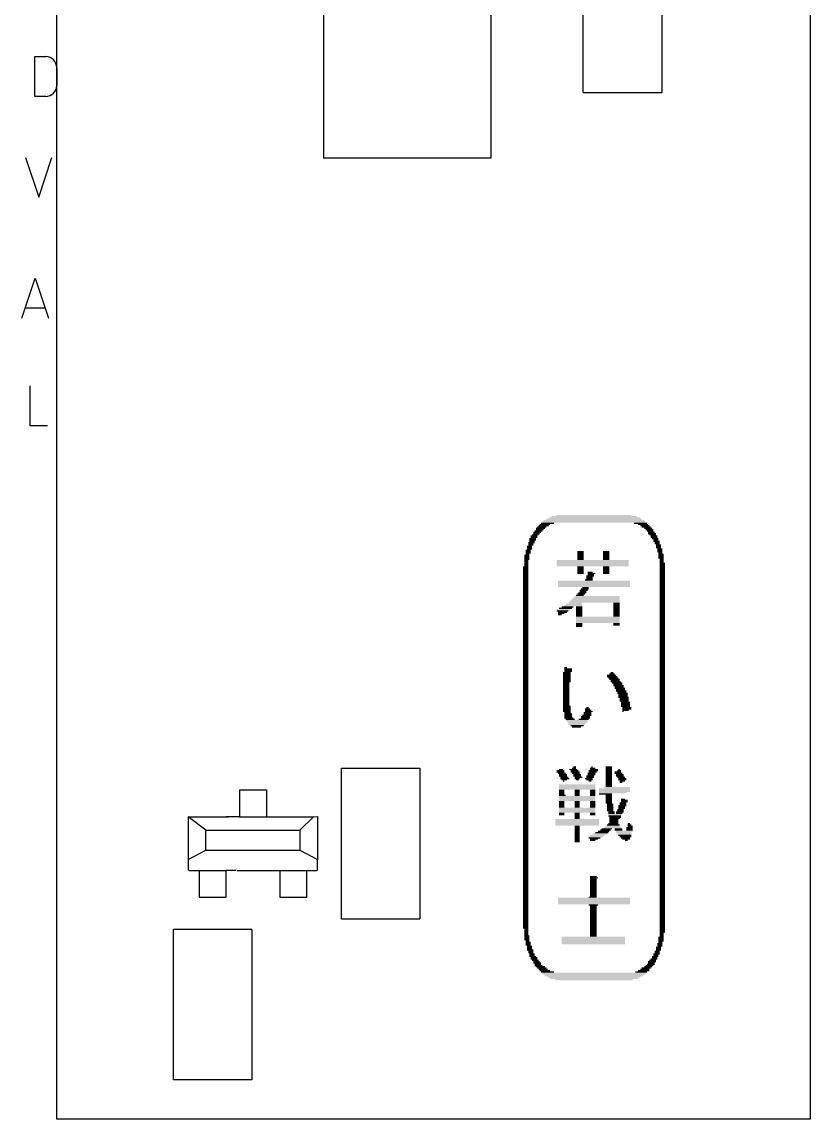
# Model space of a CAD drawing. Extents: x 0 to 55, y 0 to 97.5.
# Drawn here: x 20.42 to 39.04, y 37.62 to 63.55 of the extents above; entities that cross this region are included whole.
import ezdxf

# ---------------------------------------------------------------- set-up
doc = ezdxf.new("R2010")
doc.units = 0
doc.layers.add('21', color=253, linetype='CONTINUOUS')
doc.layers.add('51', color=253, linetype='CONTINUOUS')

# ---------------------------------------------------------------- blocks, each defined once
blk = doc.blocks.new('RECT')
blk.add_solid([(-0.5, -0.5), (0.5, -0.5), (-0.5, 0.5), (0.5, 0.5)])

msp = doc.modelspace()

# ---------------------------------------------------------------- linework, layer by layer
at = {"layer": '21'}
for p, q in [((21.24, 37.62), (21.24, 70.62)), ((39.04, 70.62), (39.04, 37.62)), ((33.6804, 61.8808), (33.6804, 65.4368)), ((35.5346, 65.4368), (35.5346, 61.8808)), ((27.5463, 65.0684), (27.5463, 60.3441)), ((31.5087, 60.3441), (31.5087, 65.0684)), ((20.7213, 61.7919), (20.7213, 62.7317)), ((20.7213, 62.7317), (20.9824, 62.7317)), ((21.2434, 62.4706), (21.2434, 62.0529)), ((20.9824, 61.7919), (20.7213, 61.7919)), ((33.6804, 61.8808), (35.5346, 61.8808)), ((20.5016, 60.3504), (20.8149, 59.4106)), ((20.8149, 59.4106), (21.1281, 60.3504)), ((27.5463, 60.3441), (31.5087, 60.3441)), ((20.4189, 56.5531), (20.7322, 57.4929)), ((20.7322, 57.4929), (21.0454, 56.5531)), ((20.9671, 56.7881), (20.4972, 56.7881)), ((20.6075, 54.9529), (20.6075, 54.0131)), ((20.6075, 54.0131), (21.0252, 54.0131)), ((27.9654, 42.3545), (27.9654, 45.9105)), ((27.9654, 45.9105), (29.8196, 45.9105)), ((29.8196, 45.9105), (29.8196, 42.3545)), ((24.765, 44.45), (24.3475, 44.7675)), ((24.3475, 44.7675), (25.3, 44.7675)), ((24.3475, 44.7675), (24.3475, 43.4975)), ((26.4526, 44.7675), (27.305, 44.7675)), ((26.9876, 44.4501), (27.305, 44.7675)), ((27.305, 44.7675), (27.4051, 44.7676)), ((27.4051, 44.7676), (27.4051, 43.7563)), ((24.765, 43.9738), (24.765, 44.45)), ((24.765, 44.45), (26.3526, 44.45)), ((26.3526, 44.45), (26.9876, 44.4501)), ((26.9876, 44.4501), (26.9876, 43.9737)), ((24.3476, 43.7563), (24.765, 43.9738)), ((24.765, 43.9738), (26.9877, 43.9738)), ((26.9877, 43.9738), (27.4051, 43.7563)), ((27.4051, 43.4975), (27.4051, 43.7356)), ((25.5001, 43.4975), (26.2524, 43.4975)), ((27.9654, 42.3545), (29.8196, 42.3545)), ((23.9967, 38.5445), (23.9967, 42.1005)), ((25.8509, 42.1005), (23.9967, 42.1005)), ((25.8509, 42.1005), (25.8509, 38.5445)), ((25.8509, 38.5445), (23.9967, 38.5445)), ((39.04, 37.62), (21.24, 37.62))]:
    msp.add_line(p, q, dxfattribs=at)
for centre, start, end in [((20.9824, 62.4706), 0, 90), ((20.9824, 62.0529), 269.9993, 0)]:
    msp.add_arc(centre, 0.2611, start, end, dxfattribs=at)
at = {"layer": '51'}
for p, q in [((25.5587, 45.4025), (25.5587, 44.7675)), ((25.5587, 45.4025), (26.1938, 45.4025)), ((26.1938, 45.4025), (26.1938, 44.7675)), ((25.5587, 44.7675), (25.2413, 44.7675)), ((25.5587, 44.7675), (26.1938, 44.7675)), ((26.1938, 44.7675), (26.5113, 44.7675)), ((24.3681, 43.4975), (24.6063, 43.4975)), ((24.6063, 43.4975), (24.6063, 42.8625)), ((24.6063, 43.4975), (25.2413, 43.4975)), ((25.2413, 42.8625), (25.2413, 43.4975)), ((25.4794, 43.4975), (25.2413, 43.4975)), ((26.1938, 43.4975), (26.5113, 43.4975)), ((26.5113, 43.4975), (26.5113, 42.8625)), ((26.5113, 43.4975), (27.1463, 43.4975)), ((27.1463, 42.8625), (27.1463, 43.4975)), ((27.1463, 43.4975), (27.3844, 43.4975)), ((24.6063, 42.8625), (25.2413, 42.8625)), ((26.5113, 42.8625), (27.1463, 42.8625))]:
    msp.add_line(p, q, dxfattribs=at)

# ---------------------------------------------------------------- block references
at = {"layer": '21', "yscale": 0.0305}
for p, xscale in [((33.9347, 51.8561), 2.0117), ((33.9347, 51.8865), 1.7678), ((32.7003, 51.6122), 0.2134), ((32.746, 51.6427), 0.2438), ((32.7765, 51.6732), 0.2438), ((32.8374, 51.7037), 0.3048), ((33.9347, 51.7341), 2.4384), ((33.9347, 51.7646), 2.3774), ((33.9347, 51.7951), 2.2555), ((33.9499, 51.8256), 2.1641), ((35.032, 51.7037), 0.3048), ((35.0929, 51.6732), 0.2438), ((35.1387, 51.6427), 0.2134), ((35.1691, 51.6122), 0.2134), ((32.4869, 51.3379), 0.1524), ((32.5174, 51.3989), 0.1524), ((32.5174, 51.3684), 0.1524), ((32.5479, 51.4293), 0.1524), ((32.5783, 51.4598), 0.1524), ((32.5936, 51.4903), 0.1829), ((32.6241, 51.5208), 0.1829), ((32.6545, 51.5513), 0.1829), ((32.6698, 51.5817), 0.2134), ((35.2149, 51.5817), 0.1829), ((35.2453, 51.5513), 0.1829), ((35.2606, 51.5208), 0.1524), ((35.3063, 51.4598), 0.1829), ((35.2911, 51.4903), 0.1524), ((35.3215, 51.4293), 0.1524), ((35.352, 51.3989), 0.1524), ((35.352, 51.3684), 0.1524), ((35.3825, 51.3379), 0.1524), ((32.4107, 51.155), 0.1219), ((32.4107, 51.1245), 0.1219), ((32.4107, 51.0941), 0.1219), ((32.4564, 51.2465), 0.1524), ((32.4412, 51.216), 0.1219), ((32.4412, 51.1855), 0.1219), ((32.4869, 51.3074), 0.1524), ((32.4717, 51.2769), 0.1219), ((35.3977, 51.3074), 0.1219), ((35.413, 51.2769), 0.1524), ((35.4282, 51.2465), 0.1219), ((35.4282, 51.216), 0.1219), ((35.4587, 51.1855), 0.1219), ((35.4587, 51.155), 0.1219), ((35.4587, 51.1245), 0.1219), ((35.4892, 51.0941), 0.1219), ((32.3497, 50.9417), 0.1219), ((32.3497, 50.9112), 0.1219), ((32.3497, 50.8807), 0.1219), ((32.3497, 50.8502), 0.1219), ((32.3345, 50.8197), 0.0914), ((32.3802, 51.0636), 0.1219), ((32.3802, 51.0331), 0.1219), ((32.3802, 51.0026), 0.1219), ((32.365, 50.9721), 0.0914), ((33.9042, 50.8197), 1.7069), ((33.6147, 51.0331), 0.1524), ((33.6147, 51.0026), 0.1524), ((33.6147, 50.9721), 0.1524), ((33.6147, 50.9417), 0.1524), ((33.6147, 50.9112), 0.1524), ((33.6147, 50.8807), 0.1524), ((33.6147, 50.8502), 0.1524), ((34.2243, 51.0331), 0.1524), ((34.2243, 51.0026), 0.1524), ((34.2243, 50.9721), 0.1524), ((34.2243, 50.9417), 0.1524), ((34.2243, 50.9112), 0.1524), ((34.2243, 50.8807), 0.1524), ((34.2243, 50.8502), 0.1524), ((35.4892, 51.0636), 0.1219), ((35.4892, 51.0331), 0.1219), ((35.5044, 51.0026), 0.0914), ((35.5197, 50.9721), 0.1219), ((35.5197, 50.9417), 0.1219), ((35.5197, 50.9112), 0.1219), ((35.5197, 50.8807), 0.1219), ((35.5349, 50.8502), 0.0914), ((35.5349, 50.8197), 0.0914), ((32.3193, 50.6673), 0.1219), ((32.3193, 50.6369), 0.1219), ((32.3193, 50.6064), 0.1219), ((32.3193, 50.5759), 0.1219), ((32.3345, 50.7893), 0.0914), ((32.3345, 50.7588), 0.0914), ((32.3345, 50.7283), 0.0914), ((32.3345, 50.6978), 0.0914), ((33.9042, 50.7893), 1.7069), ((33.9042, 50.7588), 1.7069), ((33.9042, 50.7283), 1.7069), ((33.9042, 50.6978), 1.7069), ((33.6147, 50.6673), 0.1524), ((33.6147, 50.6369), 0.1524), ((33.6147, 50.6064), 0.1524), ((33.6147, 50.5759), 0.1524), ((34.2243, 50.6673), 0.1524), ((34.2243, 50.6369), 0.1524), ((34.2243, 50.6064), 0.1524), ((34.2243, 50.5759), 0.1524), ((35.5349, 50.7893), 0.0914), ((35.5501, 50.7588), 0.1219), ((35.5501, 50.7283), 0.1219), ((35.5501, 50.6978), 0.1219), ((35.5501, 50.6673), 0.1219), ((35.5501, 50.6369), 0.1219), ((35.5501, 50.6064), 0.1219), ((35.5501, 50.5759), 0.1219), ((32.3193, 50.5454), 0.1219), ((32.3193, 50.5149), 0.1219), ((32.3193, 50.4845), 0.1219), ((32.3193, 50.454), 0.1219), ((32.3193, 50.4235), 0.1219), ((32.3193, 50.393), 0.1219), ((32.3193, 50.3626), 0.1219), ((32.3193, 50.3321), 0.1219), ((32.3193, 50.3016), 0.1219), ((33.9347, 50.3321), 1.7069), ((33.9347, 50.3016), 1.7069), ((33.6147, 50.5454), 0.1524), ((33.6147, 50.5149), 0.1524), ((33.8128, 50.3626), 0.1829), ((33.8433, 50.454), 0.1829), ((33.828, 50.4235), 0.1524), ((33.828, 50.393), 0.1524), ((33.8737, 50.5149), 0.1829), ((33.8585, 50.4845), 0.1524), ((33.8433, 50.5454), 0.1219), ((34.2243, 50.5454), 0.1524), ((34.2243, 50.5149), 0.1524), ((35.5501, 50.5454), 0.1219), ((35.5501, 50.5149), 0.1219), ((35.5501, 50.4845), 0.1219), ((35.5501, 50.454), 0.1219), ((35.5501, 50.4235), 0.1219), ((35.5501, 50.393), 0.1219), ((35.5501, 50.3626), 0.1219), ((35.5501, 50.3321), 0.1219), ((35.5501, 50.3016), 0.1219), ((32.3193, 50.2711), 0.1219), ((32.3193, 50.2406), 0.1219), ((32.3193, 50.2102), 0.1219), ((32.3193, 50.1797), 0.1219), ((32.3193, 50.1492), 0.1219), ((32.3193, 50.1187), 0.1219), ((32.3193, 50.0882), 0.1219), ((32.3193, 50.0578), 0.1219), ((33.9347, 50.2711), 1.7069), ((33.9347, 50.2406), 1.7069), ((33.9347, 50.2102), 1.7069), ((33.6604, 50.0578), 0.1829), ((33.6909, 50.1187), 0.1829), ((33.6756, 50.0882), 0.1524), ((33.7213, 50.1492), 0.1829), ((33.7366, 50.1797), 0.1524), ((35.5501, 50.2711), 0.1219), ((35.5501, 50.2406), 0.1219), ((35.5501, 50.2102), 0.1219), ((35.5501, 50.1797), 0.1219), ((35.5501, 50.1492), 0.1219), ((35.5501, 50.1187), 0.1219), ((35.5501, 50.0882), 0.1219), ((35.5501, 50.0578), 0.1219), ((32.3193, 50.0273), 0.1219), ((32.3193, 49.9968), 0.1219), ((32.3193, 49.9663), 0.1219), ((32.3193, 49.9358), 0.1219), ((32.3193, 49.9054), 0.1219), ((32.3193, 49.8749), 0.1219), ((32.3193, 49.8444), 0.1219), ((32.3193, 49.8139), 0.1219), ((32.3193, 49.7834), 0.1219), ((33.4623, 49.7834), 0.3962), ((33.4927, 49.8139), 0.3353), ((33.9499, 49.8444), 1.1887), ((33.9652, 49.8749), 1.1582), ((33.9804, 49.9054), 1.1278), ((33.9957, 49.9358), 1.0973), ((34.0109, 49.9663), 1.0668), ((33.5994, 49.9968), 0.1829), ((33.6299, 50.0273), 0.1829), ((34.4681, 49.8139), 0.1524), ((34.4681, 49.7834), 0.1524), ((35.5501, 50.0273), 0.1219), ((35.5501, 49.9968), 0.1219), ((35.5501, 49.9663), 0.1219), ((35.5501, 49.9358), 0.1219), ((35.5501, 49.9054), 0.1219), ((35.5501, 49.8749), 0.1219), ((35.5501, 49.8444), 0.1219), ((35.5501, 49.8139), 0.1219), ((35.5501, 49.7834), 0.1219), ((32.3193, 49.753), 0.1219), ((32.3193, 49.7225), 0.1219), ((32.3193, 49.692), 0.1219), ((32.3193, 49.6615), 0.1219), ((32.3193, 49.631), 0.1219), ((32.3193, 49.6006), 0.1219), ((32.3193, 49.5701), 0.1219), ((32.3193, 49.5396), 0.1219), ((33.2184, 49.6615), 0.3353), ((33.1879, 49.631), 0.2743), ((33.1879, 49.6006), 0.2134), ((33.1575, 49.5701), 0.1524), ((33.127, 49.5396), 0.0914), ((33.2641, 49.692), 0.3048), ((33.3099, 49.7225), 0.2743), ((33.447, 49.753), 0.4267), ((33.5842, 49.7225), 0.1524), ((33.5842, 49.692), 0.1524), ((33.5842, 49.6615), 0.1524), ((33.5842, 49.631), 0.1524), ((33.5842, 49.6006), 0.1524), ((33.5842, 49.5701), 0.1524), ((33.5842, 49.5396), 0.1524), ((34.4681, 49.753), 0.1524), ((34.4681, 49.7225), 0.1524), ((34.4681, 49.692), 0.1524), ((34.4681, 49.6615), 0.1524), ((34.4681, 49.631), 0.1524), ((34.4681, 49.6006), 0.1524), ((34.4681, 49.5701), 0.1524), ((34.4681, 49.5396), 0.1524), ((35.5501, 49.753), 0.1219), ((35.5501, 49.7225), 0.1219), ((35.5501, 49.692), 0.1219), ((35.5501, 49.6615), 0.1219), ((35.5501, 49.631), 0.1219), ((35.5501, 49.6006), 0.1219), ((35.5501, 49.5701), 0.1219), ((35.5501, 49.5396), 0.1219), ((32.3193, 49.5091), 0.1219), ((32.3193, 49.4786), 0.1219), ((32.3193, 49.4482), 0.1219), ((32.3193, 49.4177), 0.1219), ((32.3193, 49.3872), 0.1219), ((32.3193, 49.3567), 0.1219), ((32.3193, 49.3262), 0.1219), ((32.3193, 49.2958), 0.1219), ((32.3193, 49.2653), 0.1219), ((33.5842, 49.5091), 0.1524), ((34.0261, 49.4786), 1.0363), ((34.0261, 49.4482), 1.0363), ((34.0261, 49.4177), 1.0363), ((34.0261, 49.3872), 1.0363), ((34.0261, 49.3567), 1.0363), ((33.5842, 49.3262), 0.1524), ((33.5842, 49.2958), 0.1524), ((33.5842, 49.2653), 0.1524), ((34.4681, 49.5091), 0.1524), ((34.4681, 49.3262), 0.1524), ((34.4681, 49.2958), 0.1524), ((35.5501, 49.5091), 0.1219), ((35.5501, 49.4786), 0.1219), ((35.5501, 49.4482), 0.1219), ((35.5501, 49.4177), 0.1219), ((35.5501, 49.3872), 0.1219), ((35.5501, 49.3567), 0.1219), ((35.5501, 49.3262), 0.1219), ((35.5501, 49.2958), 0.1219), ((35.5501, 49.2653), 0.1219), ((32.3193, 49.2348), 0.1219), ((32.3193, 49.2043), 0.1219), ((32.3193, 49.1738), 0.1219), ((32.3193, 49.1434), 0.1219), ((32.3193, 49.1129), 0.1219), ((32.3193, 49.0824), 0.1219), ((32.3193, 49.0519), 0.1219), ((32.3193, 49.0214), 0.1219), ((35.5501, 49.2348), 0.1219), ((35.5501, 49.2043), 0.1219), ((35.5501, 49.1738), 0.1219), ((35.5501, 49.1434), 0.1219), ((35.5501, 49.1129), 0.1219), ((35.5501, 49.0824), 0.1219), ((35.5501, 49.0519), 0.1219), ((35.5501, 49.0214), 0.1219), ((32.3193, 48.991), 0.1219), ((32.3193, 48.9605), 0.1219), ((32.3193, 48.93), 0.1219), ((32.3193, 48.8995), 0.1219), ((32.3193, 48.869), 0.1219), ((32.3193, 48.8386), 0.1219), ((32.3193, 48.8081), 0.1219), ((32.3193, 48.7776), 0.1219), ((32.3193, 48.7471), 0.1219), ((35.5501, 48.991), 0.1219), ((35.5501, 48.9605), 0.1219), ((35.5501, 48.93), 0.1219), ((35.5501, 48.8995), 0.1219), ((35.5501, 48.869), 0.1219), ((35.5501, 48.8386), 0.1219), ((35.5501, 48.8081), 0.1219), ((35.5501, 48.7776), 0.1219), ((35.5501, 48.7471), 0.1219), ((32.3193, 48.7166), 0.1219), ((32.3193, 48.6862), 0.1219), ((32.3193, 48.6557), 0.1219), ((32.3193, 48.6252), 0.1219), ((32.3193, 48.5947), 0.1219), ((32.3193, 48.5642), 0.1219), ((32.3193, 48.5338), 0.1219), ((32.3193, 48.5033), 0.1219), ((35.5501, 48.7166), 0.1219), ((35.5501, 48.6862), 0.1219), ((35.5501, 48.6557), 0.1219), ((35.5501, 48.6252), 0.1219), ((35.5501, 48.5947), 0.1219), ((35.5501, 48.5642), 0.1219), ((35.5501, 48.5338), 0.1219), ((35.5501, 48.5033), 0.1219), ((32.3193, 48.4728), 0.1219), ((32.3193, 48.4423), 0.1219), ((32.3193, 48.4118), 0.1219), ((32.3193, 48.3814), 0.1219), ((32.3193, 48.3509), 0.1219), ((32.3193, 48.3204), 0.1219), ((32.3193, 48.2899), 0.1219), ((32.3193, 48.2594), 0.1219), ((32.3193, 48.229), 0.1219), ((33.2641, 48.2899), 0.061), ((33.3251, 48.2594), 0.1829), ((33.3251, 48.229), 0.1829), ((35.5501, 48.4728), 0.1219), ((35.5501, 48.4423), 0.1219), ((35.5501, 48.4118), 0.1219), ((35.5501, 48.3814), 0.1219), ((35.5501, 48.3509), 0.1219), ((35.5501, 48.3204), 0.1219), ((35.5501, 48.2899), 0.1219), ((35.5501, 48.2594), 0.1219), ((35.5501, 48.229), 0.1219), ((32.3193, 48.1985), 0.1219), ((32.3193, 48.168), 0.1219), ((32.3193, 48.1375), 0.1219), ((32.3193, 48.107), 0.1219), ((32.3193, 48.0766), 0.1219), ((32.3193, 48.0461), 0.1219), ((32.3193, 48.0156), 0.1219), ((32.3193, 47.9851), 0.1219), ((33.2946, 48.168), 0.1829), ((33.2946, 48.1375), 0.1829), ((33.2946, 48.107), 0.1829), ((33.2946, 48.0766), 0.1829), ((33.2946, 48.0461), 0.1829), ((33.2946, 48.0156), 0.1829), ((33.2946, 47.9851), 0.1829), ((33.3251, 48.1985), 0.1829), ((34.3462, 48.107), 0.2134), ((34.3614, 48.0766), 0.2438), ((34.3919, 48.0461), 0.2438), ((34.3614, 48.1375), 0.1219), ((34.4224, 48.0156), 0.2438), ((34.3614, 48.168), 0.061), ((34.4376, 47.9851), 0.2134), ((35.5501, 48.1985), 0.1219), ((35.5501, 48.168), 0.1219), ((35.5501, 48.1375), 0.1219), ((35.5501, 48.107), 0.1219), ((35.5501, 48.0766), 0.1219), ((35.5501, 48.0461), 0.1219), ((35.5501, 48.0156), 0.1219), ((35.5501, 47.9851), 0.1219), ((32.3193, 47.9546), 0.1219), ((32.3193, 47.9242), 0.1219), ((32.3193, 47.8937), 0.1219), ((32.3193, 47.8632), 0.1219), ((32.3193, 47.8327), 0.1219), ((32.3193, 47.8022), 0.1219), ((32.3193, 47.7718), 0.1219), ((32.3193, 47.7413), 0.1219), ((32.3193, 47.7108), 0.1219), ((33.2946, 47.9546), 0.1829), ((33.2794, 47.9242), 0.1524), ((33.2794, 47.8937), 0.1524), ((33.2794, 47.8632), 0.1524), ((33.2794, 47.8327), 0.1524), ((33.2794, 47.8022), 0.1524), ((33.2794, 47.7718), 0.1524), ((33.2794, 47.7413), 0.1524), ((33.2794, 47.7108), 0.1524), ((34.4529, 47.9546), 0.2438), ((34.4833, 47.9242), 0.2438), ((34.4986, 47.8937), 0.2134), ((34.5138, 47.8632), 0.2438), ((34.5291, 47.8327), 0.2134), ((34.5443, 47.8022), 0.2438), ((34.5595, 47.7718), 0.2134), ((34.5748, 47.7413), 0.2438), ((34.59, 47.7108), 0.2134), ((35.5501, 47.9546), 0.1219), ((35.5501, 47.9242), 0.1219), ((35.5501, 47.8937), 0.1219), ((35.5501, 47.8632), 0.1219), ((35.5501, 47.8327), 0.1219), ((35.5501, 47.8022), 0.1219), ((35.5501, 47.7718), 0.1219), ((35.5501, 47.7413), 0.1219), ((35.5501, 47.7108), 0.1219), ((32.3193, 47.6803), 0.1219), ((32.3193, 47.6498), 0.1219), ((32.3193, 47.6194), 0.1219), ((32.3193, 47.5889), 0.1219), ((32.3193, 47.5584), 0.1219), ((32.3193, 47.5279), 0.1219), ((32.3193, 47.4974), 0.1219), ((32.3193, 47.467), 0.1219), ((33.2794, 47.6803), 0.1524), ((33.2794, 47.6498), 0.1524), ((33.2794, 47.6194), 0.1524), ((33.2794, 47.5889), 0.1524), ((33.2794, 47.5584), 0.1524), ((33.2794, 47.5279), 0.1524), ((33.2794, 47.4974), 0.1524), ((33.2794, 47.467), 0.1524), ((34.6053, 47.6803), 0.2438), ((34.6205, 47.6498), 0.2134), ((34.6205, 47.6194), 0.2134), ((34.6357, 47.5889), 0.2438), ((34.651, 47.5584), 0.2134), ((34.651, 47.5279), 0.2134), ((34.651, 47.4974), 0.2134), ((34.6815, 47.467), 0.2134), ((35.5501, 47.6803), 0.1219), ((35.5501, 47.6498), 0.1219), ((35.5501, 47.6194), 0.1219), ((35.5501, 47.5889), 0.1219), ((35.5501, 47.5584), 0.1219), ((35.5501, 47.5279), 0.1219), ((35.5501, 47.4974), 0.1219), ((35.5501, 47.467), 0.1219), ((32.3193, 47.4365), 0.1219), ((32.3193, 47.406), 0.1219), ((32.3193, 47.3755), 0.1219), ((32.3193, 47.345), 0.1219), ((32.3193, 47.3146), 0.1219), ((32.3193, 47.2841), 0.1219), ((32.3193, 47.2536), 0.1219), ((32.3193, 47.2231), 0.1219), ((32.3193, 47.1926), 0.1219), ((33.2794, 47.4365), 0.1524), ((33.2794, 47.406), 0.1524), ((33.2946, 47.3755), 0.1829), ((33.2946, 47.345), 0.1829), ((33.2946, 47.3146), 0.1829), ((33.2946, 47.2841), 0.1829), ((33.2946, 47.2536), 0.1829), ((33.3251, 47.1926), 0.1829), ((33.3099, 47.2231), 0.1524), ((33.7823, 47.2231), 0.1829), ((33.7823, 47.1926), 0.1829), ((33.7975, 47.2841), 0.1524), ((33.7823, 47.3146), 0.1219), ((33.8128, 47.2536), 0.1829), ((33.7823, 47.345), 0.061), ((34.6815, 47.4365), 0.2134), ((34.6815, 47.406), 0.2134), ((34.6815, 47.3755), 0.2134), ((34.7119, 47.345), 0.2134), ((34.7119, 47.3146), 0.2134), ((34.6205, 47.2536), 0.0305), ((34.6815, 47.2841), 0.1524), ((35.5501, 47.4365), 0.1219), ((35.5501, 47.406), 0.1219), ((35.5501, 47.3755), 0.1219), ((35.5501, 47.345), 0.1219), ((35.5501, 47.3146), 0.1219), ((35.5501, 47.2841), 0.1219), ((35.5501, 47.2536), 0.1219), ((35.5501, 47.2231), 0.1219), ((35.5501, 47.1926), 0.1219), ((32.3193, 47.1622), 0.1219), ((32.3193, 47.1317), 0.1219), ((32.3193, 47.1012), 0.1219), ((32.3193, 47.0707), 0.1219), ((32.3193, 47.0402), 0.1219), ((32.3193, 47.0098), 0.1219), ((32.3193, 46.9793), 0.1219), ((32.3193, 46.9488), 0.1219), ((33.3251, 47.1622), 0.1829), ((33.3251, 47.1317), 0.1829), ((33.3403, 47.1012), 0.2134), ((33.3708, 47.0707), 0.2134), ((33.5232, 47.0402), 0.5182), ((33.5385, 47.0098), 0.4877), ((33.5232, 46.9488), 0.3962), ((33.5385, 46.9793), 0.4267), ((33.6909, 47.0707), 0.2438), ((33.7366, 47.1317), 0.2134), ((33.7366, 47.1012), 0.2134), ((33.7671, 47.1622), 0.2134), ((35.5501, 47.1622), 0.1219), ((35.5501, 47.1317), 0.1219), ((35.5501, 47.1012), 0.1219), ((35.5501, 47.0707), 0.1219), ((35.5501, 47.0402), 0.1219), ((35.5501, 47.0098), 0.1219), ((35.5501, 46.9793), 0.1219), ((35.5501, 46.9488), 0.1219), ((32.3193, 46.9183), 0.1219), ((32.3193, 46.8878), 0.1219), ((32.3193, 46.8574), 0.1219), ((32.3193, 46.8269), 0.1219), ((32.3193, 46.7964), 0.1219), ((32.3193, 46.7659), 0.1219), ((32.3193, 46.7354), 0.1219), ((32.3193, 46.705), 0.1219), ((32.3193, 46.6745), 0.1219), ((33.5385, 46.9183), 0.3048), ((33.5232, 46.8878), 0.2134), ((35.5501, 46.9183), 0.1219), ((35.5501, 46.8878), 0.1219), ((35.5501, 46.8574), 0.1219), ((35.5501, 46.8269), 0.1219), ((35.5501, 46.7964), 0.1219), ((35.5501, 46.7659), 0.1219), ((35.5501, 46.7354), 0.1219), ((35.5501, 46.705), 0.1219), ((35.5501, 46.6745), 0.1219), ((32.3193, 46.644), 0.1219), ((32.3193, 46.6135), 0.1219), ((32.3193, 46.583), 0.1219), ((32.3193, 46.5526), 0.1219), ((32.3193, 46.5221), 0.1219), ((32.3193, 46.4916), 0.1219), ((32.3193, 46.4611), 0.1219), ((32.3193, 46.4306), 0.1219), ((35.5501, 46.644), 0.1219), ((35.5501, 46.6135), 0.1219), ((35.5501, 46.583), 0.1219), ((35.5501, 46.5526), 0.1219), ((35.5501, 46.5221), 0.1219), ((35.5501, 46.4916), 0.1219), ((35.5501, 46.4611), 0.1219), ((35.5501, 46.4306), 0.1219), ((32.3193, 46.4002), 0.1219), ((32.3193, 46.3697), 0.1219), ((32.3193, 46.3392), 0.1219), ((32.3193, 46.3087), 0.1219), ((32.3193, 46.2782), 0.1219), ((32.3193, 46.2478), 0.1219), ((32.3193, 46.2173), 0.1219), ((32.3193, 46.1868), 0.1219), ((32.3193, 46.1563), 0.1219), ((35.5501, 46.4002), 0.1219), ((35.5501, 46.3697), 0.1219), ((35.5501, 46.3392), 0.1219), ((35.5501, 46.3087), 0.1219), ((35.5501, 46.2782), 0.1219), ((35.5501, 46.2478), 0.1219), ((35.5501, 46.2173), 0.1219), ((35.5501, 46.1868), 0.1219), ((35.5501, 46.1563), 0.1219), ((32.3193, 46.1258), 0.1219), ((32.3193, 46.0954), 0.1219), ((32.3193, 46.0649), 0.1219), ((32.3193, 46.0344), 0.1219), ((32.3193, 46.0039), 0.1219), ((32.3193, 45.9734), 0.1219), ((32.3193, 45.943), 0.1219), ((32.3193, 45.9125), 0.1219), ((33.4623, 45.9125), 0.0914), ((33.4775, 45.943), 0.061), ((33.9042, 45.9125), 0.1219), ((33.889, 45.943), 0.0305), ((34.2852, 45.943), 0.1524), ((34.2852, 45.9125), 0.1524), ((35.5501, 46.1258), 0.1219), ((35.5501, 46.0954), 0.1219), ((35.5501, 46.0649), 0.1219), ((35.5501, 46.0344), 0.1219), ((35.5501, 46.0039), 0.1219), ((35.5501, 45.9734), 0.1219), ((35.5501, 45.943), 0.1219), ((35.5501, 45.9125), 0.1219), ((32.3193, 45.882), 0.1219), ((32.3193, 45.8515), 0.1219), ((32.3193, 45.821), 0.1219), ((32.3193, 45.7906), 0.1219), ((32.3193, 45.7601), 0.1219), ((32.3193, 45.7296), 0.1219), ((32.3193, 45.6991), 0.1219), ((32.3193, 45.6686), 0.1219), ((32.3193, 45.6382), 0.1219), ((33.1422, 45.8515), 0.1829), ((33.1422, 45.821), 0.1829), ((33.1727, 45.7906), 0.1829), ((33.1575, 45.882), 0.0914), ((33.2032, 45.7601), 0.1829), ((33.2032, 45.7296), 0.1829), ((33.2337, 45.6991), 0.1829), ((33.2489, 45.6686), 0.2134), ((33.2337, 45.6382), 0.1219), ((33.447, 45.882), 0.1829), ((33.4775, 45.8515), 0.1829), ((33.4927, 45.821), 0.2134), ((33.508, 45.7906), 0.1829), ((33.5385, 45.7601), 0.1829), ((33.5385, 45.7296), 0.1829), ((33.5689, 45.6991), 0.1829), ((33.5385, 45.6686), 0.1219), ((33.5385, 45.6382), 0.061), ((33.8128, 45.6686), 0.1829), ((33.8433, 45.7296), 0.1829), ((33.8433, 45.6991), 0.1829), ((33.828, 45.6382), 0.1524), ((33.8737, 45.7906), 0.1829), ((33.8737, 45.7601), 0.1829), ((33.9195, 45.8515), 0.2134), ((33.9042, 45.821), 0.1829), ((33.9347, 45.882), 0.1829), ((34.2852, 45.882), 0.1524), ((34.2852, 45.8515), 0.1524), ((34.2852, 45.821), 0.1524), ((34.2852, 45.7906), 0.1524), ((34.2852, 45.7601), 0.1524), ((34.2852, 45.7296), 0.1524), ((34.2852, 45.6991), 0.1524), ((34.2852, 45.6686), 0.1524), ((34.2852, 45.6382), 0.1524), ((34.4986, 45.821), 0.1524), ((34.5138, 45.7906), 0.1829), ((34.5443, 45.7601), 0.1829), ((34.5443, 45.7296), 0.1829), ((34.5291, 45.8515), 0.0914), ((34.5748, 45.6991), 0.1829), ((34.5291, 45.882), 0.0305), ((34.6053, 45.6686), 0.1829), ((34.6053, 45.6382), 0.1829), ((35.5501, 45.882), 0.1219), ((35.5501, 45.8515), 0.1219), ((35.5501, 45.821), 0.1219), ((35.5501, 45.7906), 0.1219), ((35.5501, 45.7601), 0.1219), ((35.5501, 45.7296), 0.1219), ((35.5501, 45.6991), 0.1219), ((35.5501, 45.6686), 0.1219), ((35.5501, 45.6382), 0.1219), ((32.3193, 45.6077), 0.1219), ((32.3193, 45.5772), 0.1219), ((32.3193, 45.5467), 0.1219), ((32.3193, 45.5162), 0.1219), ((32.3193, 45.4858), 0.1219), ((32.3193, 45.4553), 0.1219), ((32.3193, 45.4248), 0.1219), ((32.3193, 45.3943), 0.1219), ((33.5385, 45.5162), 0.8534), ((33.5385, 45.4858), 0.8534), ((33.5385, 45.4553), 0.8534), ((33.5385, 45.4248), 0.8534), ((33.1727, 45.3943), 0.1219), ((33.2184, 45.6077), 0.0305), ((33.5385, 45.3943), 0.1219), ((33.8433, 45.6077), 0.061), ((33.9042, 45.3943), 0.1219), ((34.4224, 45.4248), 0.7315), ((34.4224, 45.3943), 0.7315), ((34.4833, 45.4553), 0.6096), ((34.2852, 45.6077), 0.1524), ((34.2852, 45.5772), 0.1524), ((34.2852, 45.5467), 0.1524), ((34.2852, 45.5162), 0.1524), ((34.2852, 45.4858), 0.1524), ((34.5748, 45.5772), 0.061), ((34.6053, 45.6077), 0.1219), ((35.5501, 45.6077), 0.1219), ((35.5501, 45.5772), 0.1219), ((35.5501, 45.5467), 0.1219), ((35.5501, 45.5162), 0.1219), ((35.5501, 45.4858), 0.1219), ((35.5501, 45.4553), 0.1219), ((35.5501, 45.4248), 0.1219), ((35.5501, 45.3943), 0.1219), ((32.3193, 45.3638), 0.1219), ((32.3193, 45.3334), 0.1219), ((32.3193, 45.3029), 0.1219), ((32.3193, 45.2724), 0.1219), ((32.3193, 45.2419), 0.1219), ((32.3193, 45.2114), 0.1219), ((32.3193, 45.181), 0.1219), ((32.3193, 45.1505), 0.1219), ((32.3193, 45.12), 0.1219), ((33.1879, 45.2724), 0.1524), ((33.1727, 45.3638), 0.1219), ((33.1727, 45.3334), 0.1219), ((33.1727, 45.3029), 0.1219), ((33.5385, 45.2419), 0.8534), ((33.5385, 45.2114), 0.8534), ((33.5385, 45.181), 0.8534), ((33.5385, 45.1505), 0.8534), ((33.1727, 45.12), 0.1219), ((33.5385, 45.3638), 0.1219), ((33.5385, 45.3334), 0.1219), ((33.5385, 45.3029), 0.1219), ((33.5385, 45.2724), 0.1219), ((33.5385, 45.12), 0.1219), ((33.9042, 45.3638), 0.1219), ((33.9042, 45.3334), 0.1219), ((33.9042, 45.3029), 0.1219), ((33.9042, 45.2724), 0.1219), ((33.9042, 45.12), 0.1219), ((34.3767, 45.3334), 0.6401), ((34.209, 45.3029), 0.3048), ((34.4224, 45.3638), 0.7315), ((34.2852, 45.2724), 0.1524), ((34.2852, 45.2419), 0.1524), ((34.2852, 45.2114), 0.1524), ((34.2852, 45.181), 0.1524), ((34.2852, 45.1505), 0.1524), ((34.2852, 45.12), 0.1524), ((34.6205, 45.181), 0.0914), ((34.651, 45.1505), 0.1524), ((34.651, 45.12), 0.1524), ((35.5501, 45.3638), 0.1219), ((35.5501, 45.3334), 0.1219), ((35.5501, 45.3029), 0.1219), ((35.5501, 45.2724), 0.1219), ((35.5501, 45.2419), 0.1219), ((35.5501, 45.2114), 0.1219), ((35.5501, 45.181), 0.1219), ((35.5501, 45.1505), 0.1219), ((35.5501, 45.12), 0.1219), ((32.3193, 45.0895), 0.1219), ((32.3193, 45.059), 0.1219), ((32.3193, 45.0286), 0.1219), ((32.3193, 44.9981), 0.1219), ((32.3193, 44.9676), 0.1219), ((32.3193, 44.9371), 0.1219), ((32.3193, 44.9066), 0.1219), ((32.3193, 44.8762), 0.1219), ((33.1727, 45.0895), 0.1219), ((33.1727, 45.059), 0.1219), ((33.1727, 45.0286), 0.1219), ((33.1727, 44.9981), 0.1219), ((33.5385, 44.9676), 0.8534), ((33.5385, 44.9371), 0.8534), ((33.5385, 44.9066), 0.8534), ((33.5385, 44.8762), 0.8534), ((33.5385, 45.0895), 0.1219), ((33.5385, 45.059), 0.1219), ((33.5385, 45.0286), 0.1219), ((33.5385, 44.9981), 0.1219), ((33.9042, 45.0895), 0.1219), ((33.9042, 45.059), 0.1219), ((33.9042, 45.0286), 0.1219), ((33.9042, 44.9981), 0.1219), ((34.2852, 45.0895), 0.1524), ((34.3157, 45.059), 0.1524), ((34.3157, 45.0286), 0.1524), ((34.3157, 44.9981), 0.1524), ((34.3157, 44.9676), 0.1524), ((34.3157, 44.9371), 0.1524), ((34.3157, 44.9066), 0.1524), ((34.3462, 44.8762), 0.1524), ((34.5443, 44.8762), 0.1829), ((34.5595, 44.9371), 0.1524), ((34.5595, 44.9066), 0.1524), ((34.6053, 45.0286), 0.1829), ((34.59, 44.9981), 0.1524), ((34.59, 44.9676), 0.1524), ((34.6205, 45.0895), 0.1524), ((34.6205, 45.059), 0.1524), ((35.5501, 45.0895), 0.1219), ((35.5501, 45.059), 0.1219), ((35.5501, 45.0286), 0.1219), ((35.5501, 44.9981), 0.1219), ((35.5501, 44.9676), 0.1219), ((35.5501, 44.9371), 0.1219), ((35.5501, 44.9066), 0.1219), ((35.5501, 44.8762), 0.1219), ((32.3193, 44.8457), 0.1219), ((32.3193, 44.8152), 0.1219), ((32.3193, 44.7847), 0.1219), ((32.3193, 44.7542), 0.1219), ((32.3193, 44.7238), 0.1219), ((32.3193, 44.6933), 0.1219), ((32.3193, 44.6628), 0.1219), ((32.3193, 44.6323), 0.1219), ((32.3193, 44.6018), 0.1219), ((33.5385, 44.6933), 1.0363), ((33.5385, 44.6628), 1.0363), ((33.5385, 44.6323), 1.0363), ((33.5385, 44.6018), 1.0363), ((33.1727, 44.8457), 0.1219), ((33.1727, 44.8152), 0.1219), ((33.5385, 44.8457), 0.1219), ((33.5385, 44.8152), 0.1219), ((33.5385, 44.7847), 0.1219), ((33.5385, 44.7542), 0.1219), ((33.5385, 44.7238), 0.1219), ((33.9042, 44.8457), 0.1219), ((33.9042, 44.8152), 0.1219), ((34.3462, 44.8457), 0.1524), ((34.4376, 44.8152), 0.3353), ((34.4224, 44.7847), 0.3048), ((34.3919, 44.6018), 0.2438), ((34.4071, 44.6933), 0.2134), ((34.4071, 44.6628), 0.2134), ((34.4071, 44.6323), 0.2134), ((34.4376, 44.7542), 0.2743), ((34.4224, 44.7238), 0.2438), ((34.5291, 44.8457), 0.1524), ((34.7577, 44.6018), 0.061), ((35.5501, 44.8457), 0.1219), ((35.5501, 44.8152), 0.1219), ((35.5501, 44.7847), 0.1219), ((35.5501, 44.7542), 0.1219), ((35.5501, 44.7238), 0.1219), ((35.5501, 44.6933), 0.1219), ((35.5501, 44.6628), 0.1219), ((35.5501, 44.6323), 0.1219), ((35.5501, 44.6018), 0.1219), ((32.3193, 44.5714), 0.1219), ((32.3193, 44.5409), 0.1219), ((32.3193, 44.5104), 0.1219), ((32.3193, 44.4799), 0.1219), ((32.3193, 44.4494), 0.1219), ((32.3193, 44.419), 0.1219), ((32.3193, 44.3885), 0.1219), ((32.3193, 44.358), 0.1219), ((33.5385, 44.5714), 1.0363), ((33.5385, 44.5409), 0.1219), ((33.5385, 44.5104), 0.1219), ((33.5385, 44.4799), 0.1219), ((33.5385, 44.4494), 0.1219), ((33.5385, 44.419), 0.1219), ((33.5385, 44.3885), 0.1219), ((33.5385, 44.358), 0.1219), ((34.0719, 44.358), 0.3353), ((34.1176, 44.3885), 0.3048), ((34.1633, 44.419), 0.2743), ((34.209, 44.4494), 0.2438), ((34.2395, 44.4799), 0.2438), ((34.3767, 44.5104), 0.3962), ((34.3767, 44.5409), 0.3353), ((34.3919, 44.5714), 0.3048), ((34.5138, 44.4799), 0.1829), ((34.5138, 44.4494), 0.1829), ((34.6357, 44.3885), 0.3658), ((34.651, 44.419), 0.3962), ((34.651, 44.358), 0.3353), ((34.7729, 44.5104), 0.1524), ((34.7729, 44.4799), 0.1524), ((34.7729, 44.4494), 0.1524), ((34.7729, 44.5714), 0.0914), ((34.7881, 44.5409), 0.1219), ((35.5501, 44.5714), 0.1219), ((35.5501, 44.5409), 0.1219), ((35.5501, 44.5104), 0.1219), ((35.5501, 44.4799), 0.1219), ((35.5501, 44.4494), 0.1219), ((35.5501, 44.419), 0.1219), ((35.5501, 44.3885), 0.1219), ((35.5501, 44.358), 0.1219), ((32.3193, 44.3275), 0.1219), ((32.3193, 44.297), 0.1219), ((32.3193, 44.2666), 0.1219), ((32.3193, 44.2361), 0.1219), ((32.3193, 44.2056), 0.1219), ((32.3193, 44.1751), 0.1219), ((32.3193, 44.1446), 0.1219), ((32.3193, 44.1142), 0.1219), ((32.3193, 44.0837), 0.1219), ((33.5385, 44.3275), 0.1219), ((33.5385, 44.297), 0.1219), ((33.5385, 44.2666), 0.1219), ((33.5385, 44.2361), 0.1219), ((33.5385, 44.2056), 0.1219), ((33.5385, 44.1751), 0.1219), ((33.9804, 44.297), 0.3353), ((33.9499, 44.2666), 0.2743), ((34.0109, 44.3275), 0.3353), ((33.9347, 44.2361), 0.1829), ((33.9042, 44.2056), 0.1219), ((34.6662, 44.3275), 0.3048), ((34.6815, 44.297), 0.2743), ((34.6815, 44.2666), 0.2134), ((34.6967, 44.2361), 0.1829), ((34.6967, 44.2056), 0.061), ((35.5501, 44.3275), 0.1219), ((35.5501, 44.297), 0.1219), ((35.5501, 44.2666), 0.1219), ((35.5501, 44.2361), 0.1219), ((35.5501, 44.2056), 0.1219), ((35.5501, 44.1751), 0.1219), ((35.5501, 44.1446), 0.1219), ((35.5501, 44.1142), 0.1219), ((35.5501, 44.0837), 0.1219), ((32.3193, 44.0532), 0.1219), ((32.3193, 44.0227), 0.1219), ((32.3193, 43.9922), 0.1219), ((32.3193, 43.9618), 0.1219), ((32.3193, 43.9313), 0.1219), ((32.3193, 43.9008), 0.1219), ((32.3193, 43.8703), 0.1219), ((32.3193, 43.8398), 0.1219), ((35.5501, 44.0532), 0.1219), ((35.5501, 44.0227), 0.1219), ((35.5501, 43.9922), 0.1219), ((35.5501, 43.9618), 0.1219), ((35.5501, 43.9313), 0.1219), ((35.5501, 43.9008), 0.1219), ((35.5501, 43.8703), 0.1219), ((35.5501, 43.8398), 0.1219), ((32.3193, 43.8094), 0.1219), ((32.3193, 43.7789), 0.1219), ((32.3193, 43.7484), 0.1219), ((32.3193, 43.7179), 0.1219), ((32.3193, 43.6874), 0.1219), ((32.3193, 43.657), 0.1219), ((32.3193, 43.6265), 0.1219), ((32.3193, 43.596), 0.1219), ((32.3193, 43.5655), 0.1219), ((35.5501, 43.8094), 0.1219), ((35.5501, 43.7789), 0.1219), ((35.5501, 43.7484), 0.1219), ((35.5501, 43.7179), 0.1219), ((35.5501, 43.6874), 0.1219), ((35.5501, 43.657), 0.1219), ((35.5501, 43.6265), 0.1219), ((35.5501, 43.596), 0.1219), ((35.5501, 43.5655), 0.1219), ((32.3193, 43.535), 0.1219), ((32.3193, 43.5046), 0.1219), ((32.3193, 43.4741), 0.1219), ((32.3193, 43.4436), 0.1219), ((32.3193, 43.4131), 0.1219), ((32.3193, 43.3826), 0.1219), ((32.3193, 43.3522), 0.1219), ((32.3193, 43.3217), 0.1219), ((33.9347, 43.3217), 0.1829), ((33.9195, 43.3522), 0.1524), ((35.5501, 43.535), 0.1219), ((35.5501, 43.5046), 0.1219), ((35.5501, 43.4741), 0.1219), ((35.5501, 43.4436), 0.1219), ((35.5501, 43.4131), 0.1219), ((35.5501, 43.3826), 0.1219), ((35.5501, 43.3522), 0.1219), ((35.5501, 43.3217), 0.1219), ((32.3193, 43.2912), 0.1219), ((32.3193, 43.2607), 0.1219), ((32.3193, 43.2302), 0.1219), ((32.3193, 43.1998), 0.1219), ((32.3193, 43.1693), 0.1219), ((32.3193, 43.1388), 0.1219), ((32.3193, 43.1083), 0.1219), ((32.3193, 43.0778), 0.1219), ((32.3193, 43.0474), 0.1219), ((33.9195, 43.2912), 0.1524), ((33.9195, 43.2607), 0.1524), ((33.9195, 43.2302), 0.1524), ((33.9195, 43.1998), 0.1524), ((33.9195, 43.1693), 0.1524), ((33.9195, 43.1388), 0.1524), ((33.9195, 43.1083), 0.1524), ((33.9195, 43.0778), 0.1524), ((33.9195, 43.0474), 0.1524), ((35.5501, 43.2912), 0.1219), ((35.5501, 43.2607), 0.1219), ((35.5501, 43.2302), 0.1219), ((35.5501, 43.1998), 0.1219), ((35.5501, 43.1693), 0.1219), ((35.5501, 43.1388), 0.1219), ((35.5501, 43.1083), 0.1219), ((35.5501, 43.0778), 0.1219), ((35.5501, 43.0474), 0.1219), ((32.3193, 43.0169), 0.1219), ((32.3193, 42.9864), 0.1219), ((32.3193, 42.9559), 0.1219), ((32.3193, 42.9254), 0.1219), ((32.3193, 42.895), 0.1219), ((32.3193, 42.8645), 0.1219), ((32.3193, 42.834), 0.1219), ((32.3193, 42.8035), 0.1219), ((32.3193, 42.773), 0.1219), ((33.9347, 42.834), 1.7069), ((33.9347, 42.8035), 1.7069), ((33.9347, 42.773), 1.7069), ((33.9042, 42.8645), 0.1829), ((33.9195, 43.0169), 0.1524), ((33.9195, 42.9864), 0.1524), ((33.9195, 42.9559), 0.1524), ((33.9195, 42.9254), 0.1524), ((33.9195, 42.895), 0.1524), ((35.5501, 43.0169), 0.1219), ((35.5501, 42.9864), 0.1219), ((35.5501, 42.9559), 0.1219), ((35.5501, 42.9254), 0.1219), ((35.5501, 42.895), 0.1219), ((35.5501, 42.8645), 0.1219), ((35.5501, 42.834), 0.1219), ((35.5501, 42.8035), 0.1219), ((35.5501, 42.773), 0.1219), ((32.3193, 42.7426), 0.1219), ((32.3193, 42.7121), 0.1219), ((32.3193, 42.6816), 0.1219), ((32.3193, 42.6511), 0.1219), ((32.3193, 42.6206), 0.1219), ((32.3193, 42.5902), 0.1219), ((32.3193, 42.5597), 0.1219), ((32.3193, 42.5292), 0.1219), ((33.9347, 42.7426), 1.7069), ((33.9347, 42.7121), 1.7069), ((33.9195, 42.6816), 0.2134), ((33.9195, 42.6511), 0.1524), ((33.9195, 42.6206), 0.1524), ((33.9195, 42.5902), 0.1524), ((33.9195, 42.5597), 0.1524), ((33.9195, 42.5292), 0.1524), ((35.5501, 42.7426), 0.1219), ((35.5501, 42.7121), 0.1219), ((35.5501, 42.6816), 0.1219), ((35.5501, 42.6511), 0.1219), ((35.5501, 42.6206), 0.1219), ((35.5501, 42.5902), 0.1219), ((35.5501, 42.5597), 0.1219), ((35.5501, 42.5292), 0.1219), ((32.3193, 42.4987), 0.1219), ((32.3193, 42.4682), 0.1219), ((32.3193, 42.4378), 0.1219), ((32.3193, 42.4073), 0.1219), ((32.3193, 42.3768), 0.1219), ((32.3193, 42.3463), 0.1219), ((32.3193, 42.3158), 0.1219), ((32.3193, 42.2854), 0.1219), ((32.3193, 42.2549), 0.1219), ((33.9195, 42.4987), 0.1524), ((33.9195, 42.4682), 0.1524), ((33.9195, 42.4378), 0.1524), ((33.9195, 42.4073), 0.1524), ((33.9195, 42.3768), 0.1524), ((33.9195, 42.3463), 0.1524), ((33.9195, 42.3158), 0.1524), ((33.9195, 42.2854), 0.1524), ((33.9195, 42.2549), 0.1524), ((35.5501, 42.4987), 0.1219), ((35.5501, 42.4682), 0.1219), ((35.5501, 42.4378), 0.1219), ((35.5501, 42.4073), 0.1219), ((35.5501, 42.3768), 0.1219), ((35.5501, 42.3463), 0.1219), ((35.5501, 42.3158), 0.1219), ((35.5501, 42.2854), 0.1219), ((35.5501, 42.2549), 0.1219), ((32.3193, 42.2244), 0.1219), ((32.3193, 42.1939), 0.1219), ((32.3193, 42.1634), 0.1219), ((32.3193, 42.133), 0.1219), ((32.3345, 42.1025), 0.0914), ((32.3345, 42.072), 0.0914), ((32.3345, 42.0415), 0.0914), ((32.3345, 42.011), 0.0914), ((33.9195, 42.2244), 0.1524), ((33.9195, 42.1939), 0.1524), ((33.9195, 42.1634), 0.1524), ((33.9195, 42.133), 0.1524), ((33.9195, 42.1025), 0.1524), ((33.9195, 42.072), 0.1524), ((33.9195, 42.0415), 0.1524), ((33.9195, 42.011), 0.1524), ((35.5501, 42.2244), 0.1219), ((35.5501, 42.1939), 0.1219), ((35.5501, 42.1634), 0.1219), ((35.5501, 42.133), 0.1219), ((35.5501, 42.1025), 0.1219), ((35.5501, 42.072), 0.1219), ((35.5501, 42.0415), 0.1219), ((35.5349, 42.011), 0.0914), ((32.3345, 41.9806), 0.0914), ((32.3497, 41.9501), 0.1219), ((32.3497, 41.9196), 0.1219), ((32.3497, 41.8891), 0.1219), ((32.3497, 41.8586), 0.1219), ((32.365, 41.8282), 0.0914), ((32.3802, 41.7977), 0.1219), ((32.3802, 41.7672), 0.1219), ((32.3802, 41.7367), 0.1219), ((33.9195, 41.9196), 1.4935), ((33.9195, 41.8891), 1.4935), ((33.9195, 41.8586), 1.4935), ((33.9195, 41.8282), 1.4935), ((33.9195, 41.7977), 1.4935), ((33.9195, 41.7672), 1.4935), ((33.9195, 41.9806), 0.1524), ((33.9195, 41.9501), 0.1524), ((35.4892, 41.7672), 0.1219), ((35.4892, 41.7367), 0.1219), ((35.5044, 41.7977), 0.0914), ((35.5197, 41.9196), 0.1219), ((35.5197, 41.8891), 0.1219), ((35.5197, 41.8586), 0.1219), ((35.5197, 41.8282), 0.1219), ((35.5349, 41.9806), 0.0914), ((35.5349, 41.9501), 0.0914), ((32.4259, 41.6148), 0.1524), ((32.4107, 41.7062), 0.1219), ((32.4107, 41.6758), 0.1219), ((32.4107, 41.6453), 0.1219), ((32.4412, 41.5843), 0.1219), ((32.4412, 41.5538), 0.1219), ((32.4717, 41.5234), 0.1219), ((32.4717, 41.4929), 0.1219), ((35.413, 41.5234), 0.1524), ((35.3977, 41.4929), 0.1219), ((35.4282, 41.5843), 0.1219), ((35.4282, 41.5538), 0.1219), ((35.4587, 41.6758), 0.1219), ((35.4587, 41.6453), 0.1219), ((35.4587, 41.6148), 0.1219), ((35.4892, 41.7062), 0.1219), ((32.4869, 41.4624), 0.1524), ((32.5174, 41.4319), 0.1524), ((32.5174, 41.4014), 0.1524), ((32.5479, 41.371), 0.1524), ((32.5783, 41.3405), 0.1524), ((32.5936, 41.31), 0.1829), ((32.6088, 41.2795), 0.1524), ((32.6241, 41.249), 0.1829), ((32.6698, 41.2186), 0.2134), ((35.2149, 41.2186), 0.1829), ((35.2453, 41.249), 0.1829), ((35.2758, 41.2795), 0.1829), ((35.3063, 41.3405), 0.1829), ((35.2911, 41.31), 0.1524), ((35.3215, 41.371), 0.1524), ((35.352, 41.4014), 0.1524), ((35.3825, 41.4624), 0.1524), ((35.3673, 41.4319), 0.1219), ((32.7003, 41.1881), 0.2134), ((32.7307, 41.1576), 0.2134), ((32.7765, 41.1271), 0.2438), ((32.8374, 41.0966), 0.3048), ((33.9347, 41.0662), 2.4384), ((33.9347, 41.0357), 2.3774), ((33.9347, 41.0052), 2.3165), ((33.9347, 40.9747), 2.1946), ((35.0472, 41.0966), 0.2743), ((35.1082, 41.1271), 0.2743), ((35.1387, 41.1576), 0.2134), ((35.1691, 41.1881), 0.2134), ((33.9347, 40.9442), 2.0726), ((33.9347, 40.9138), 1.8288)]:
    msp.add_blockref('RECT', p, dxfattribs=dict(at, xscale=xscale))

doc.saveas('drawing.dxf')
